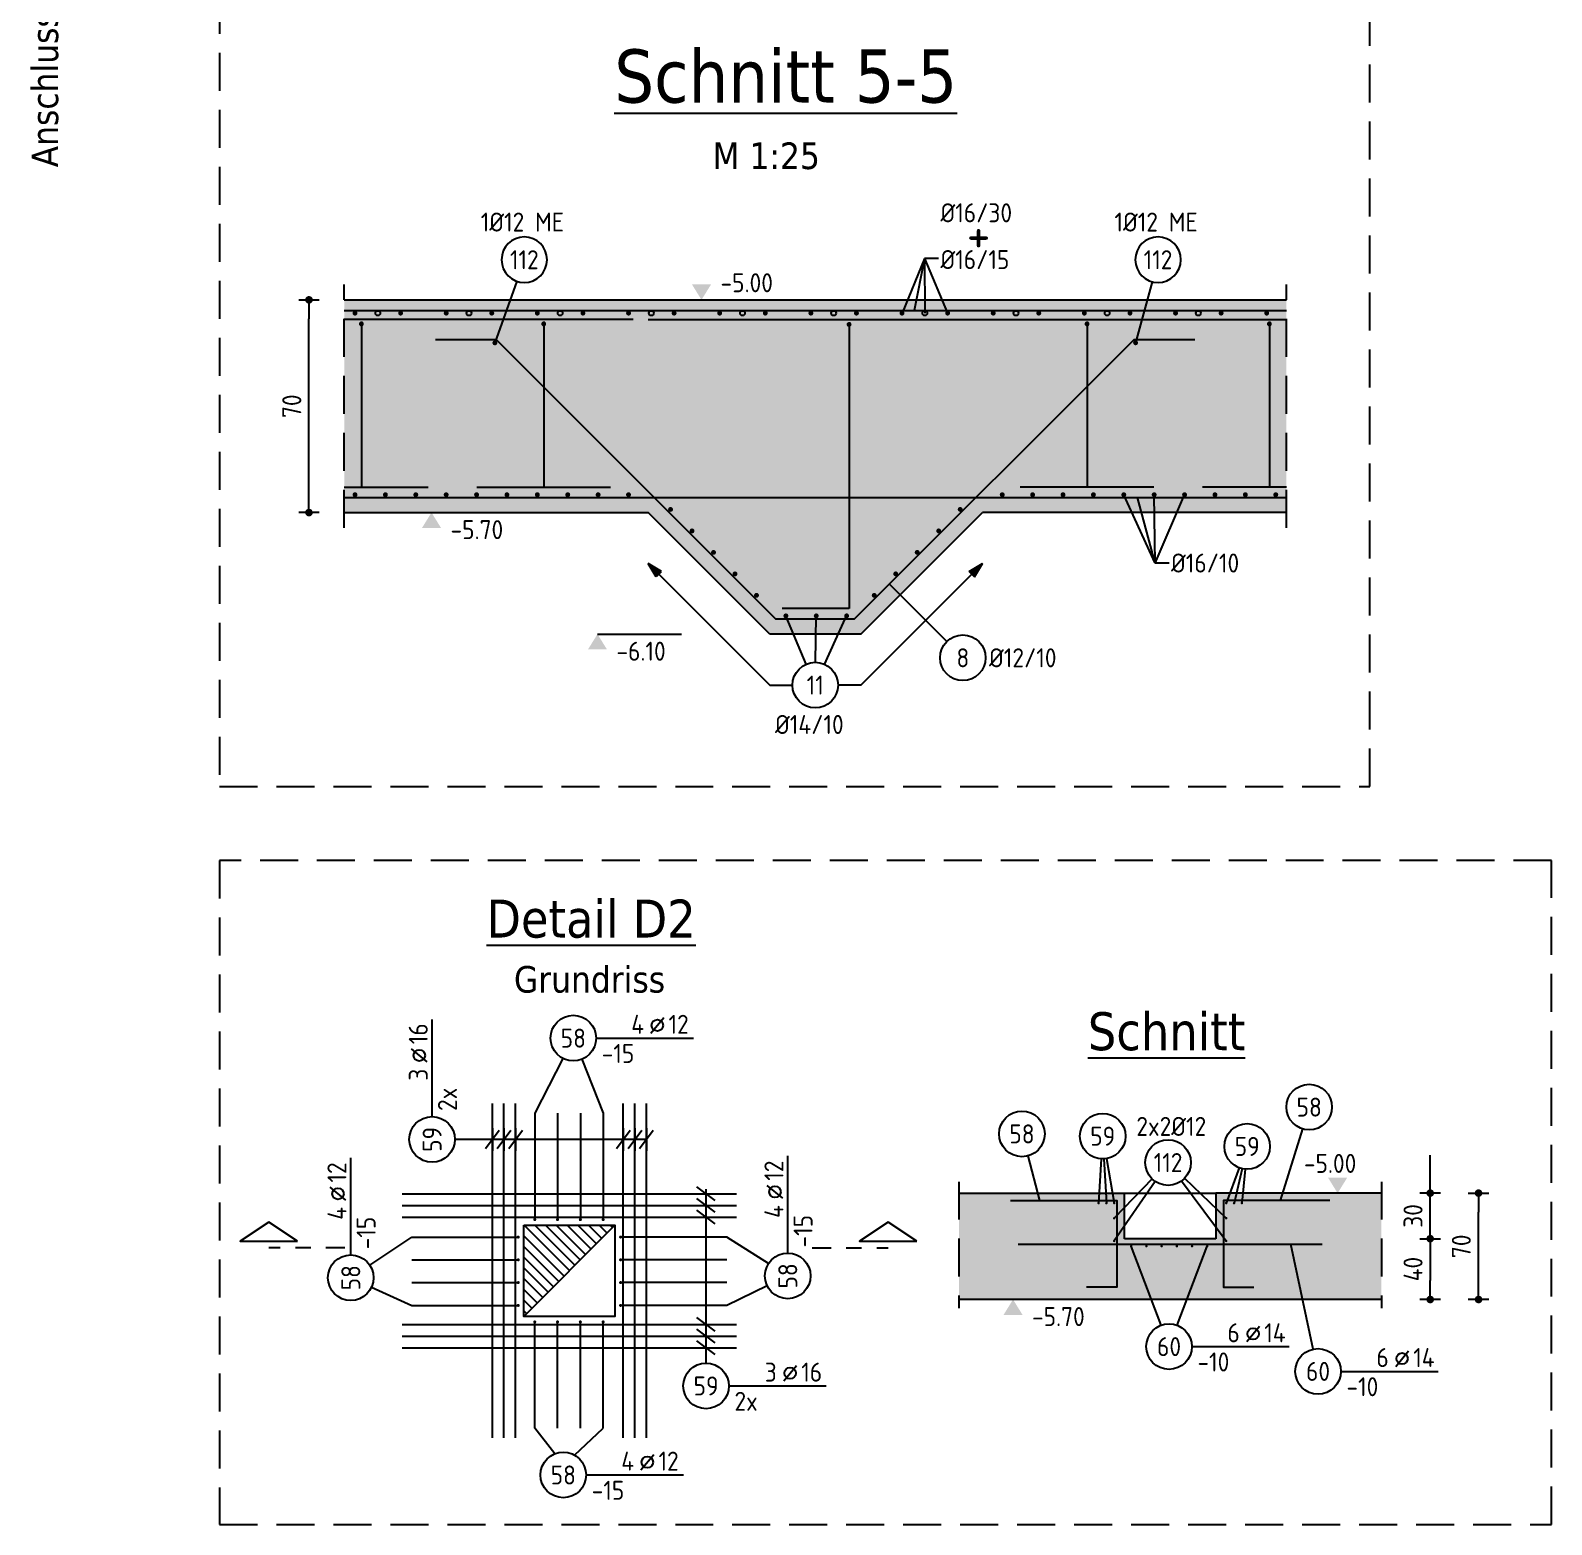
# Model space of a CAD drawing. Extents: x -101 to 101, y -52 to 90.
# Drawn here: x 40.96 to 50.97, y 8.65 to 18.48 of the extents above; entities that cross this region are included whole.
import ezdxf
from ezdxf.enums import TextEntityAlignment as Align

# ---------------------------------------------------------------- set-up
doc = ezdxf.new("R2010")
doc.units = 0
doc.header["$LTSCALE"] = 0.5
for name, pattern in [('AUSGEZOGEN', [1000.01, 1000, 0.01]), ('DASHDOTSMALL', [1.05, 0.5, -0.25, 0.05, -0.25]), ('DASHED', [0.75, 0.5, -0.25]), ('STRICHLINIE', [0.75, 0.5, -0.25]), ('STRICHPUNKT2', [0.55, 0.25, -0.125, 0.05, -0.125])]:
    doc.linetypes.add(name, pattern=pattern)
for name, color, linetype in [('BETON', 7, 'Continuous'), ('DETAIL', 7, 'Continuous'), ('grau_dunkel', 7, 'Continuous'), ('grau_mittel', 7, 'Continuous'), ('HILFE', 7, 'Continuous'), ('koten', 7, 'Continuous'), ('MASSE', 7, 'Continuous'), ('OBJEKT', 7, 'Continuous'), ('RND', 7, 'Continuous'), ('RND-1', 7, 'Continuous'), ('SCHNITTE', 7, 'Continuous'), ('SFP_Hilfe', 7, 'Continuous'), ('TEXT', 7, 'Continuous')]:
    doc.layers.add(name, color=color, linetype=linetype)
doc.layers.add('NOPLOT', color=7, linetype='Continuous', plot=False)
doc.styles.add('helv', font='tahoma.ttf')
doc.styles.add('txt', font='isocp.shx')
doc.dimstyles.new('DOT_I', dxfattribs={"dimscale": 0.5, "dimtxt": 0.25, "dimasz": 0.25, "dimexe": 0.1, "dimexo": 0.3, "dimgap": 0.1, "dimtad": 1, "dimdec": 3, "dimzin": 3, "dimtxsty": 'txt', "dimblk": 'DOT', "dimblk1": 'DOT', "dimblk2": 'DOT', "dimsah": 1, "dimcen": 0.1, "dimse1": 1, "dimse2": 1, "dimazin": 0, "dimtfac": 1, "dimtdec": 4, "dimtix": 1, "dimtmove": 2, "dimatfit": 3, "dimfxl": 0, "dimtvp": 1, "dimtolj": 1, "dimtzin": 0, "dimarcsym": 0})

# ---------------------------------------------------------------- blocks, each defined once
blk = doc.blocks.new('okrd_o')
at = {"layer": 'koten', "color": 7, "linetype": 'Continuous'}
blk.add_solid([(-0.125, 0.202), (0.125, 0.202), (0, 0)], dxfattribs=at)
at = {"layer": 'koten', "style": 'txt'}
blk.add_attdef('OKRD', (0.25, 0.1), '', height=0.25, dxfattribs=at)
blk = doc.blocks.new('okrd_u')
at = {"layer": 'koten', "color": 7, "linetype": 'Continuous'}
blk.add_solid([(-0.125, -0.202), (0.125, -0.202), (0, 0)], dxfattribs=at)
at = {"layer": 'koten', "style": 'txt'}
blk.add_attdef('OKRD', (0.25, -0.35), '', height=0.25, dxfattribs=at)
blk = doc.blocks.new('RND_LEI')
at = {"layer": 'RND', "color": 7, "linetype": 'Continuous'}
blk.add_line((1.022, 0.066), (1.19, 0.27), dxfattribs=at)
for centre, radius in [((0, 0), 0.3), ((1.106, 0.168), 0.075)]:
    blk.add_circle(centre, radius, dxfattribs=at)
at = {"layer": 'RND', "color": 7, "linetype": 'Continuous', "style": 'txt'}
blk.add_attdef('ANZ', text='', height=0.25, dxfattribs=at).set_placement((0.931, 0.057), align=Align.RIGHT)
for tag, p in [('DUM', (1.253, 0.057)), ('ABSTD', (1.674, 0.057)), ('POSTXT', (0.374, -0.327))]:
    blk.add_attdef(tag, p, '', height=0.25, dxfattribs=at)
blk.add_attdef('POSL', text='', height=0.25, dxfattribs=at).set_placement((0, 0), align=Align.MIDDLE)
blk = doc.blocks.new('lei_gre')
at = {"layer": 'RND', "color": 7, "linetype": 'Continuous'}
for p, q in [((-0.09, -0.12), (0.09, 0.12)), ((0, 0.15), (0, -0.15))]:
    blk.add_line(p, q, dxfattribs=at)
blk = doc.blocks.new('RND_HIN')
at = {"layer": 'RND', "color": 7, "linetype": 'Continuous'}
blk.add_circle((0, 0), 0.3, dxfattribs=at)
at = {"layer": 'RND', "color": 7, "linetype": 'Continuous', "style": 'txt'}
blk.add_attdef('POSI', text='', height=0.25, dxfattribs=at).set_placement((0, 0), align=Align.MIDDLE)
blk = doc.blocks.new('DOT')
at = {"layer": 'MASSE', "color": 7, "linetype": 'Continuous'}
for p, q in [((0, 0), (-1, 0)), ((0, 0.54), (0, -0.54))]:
    blk.add_line(p, q, dxfattribs=at)
at = {"layer": 'MASSE', "color": 7, "linetype": 'Continuous', "const_width": 0.2}
blk.add_lwpolyline([(-0.1, 0, 1), (0.1, 0, 1)], format="xyb", close=True, dxfattribs=at)
blk = doc.blocks.new('*D103')
at = {"layer": 'Defpoints', "color": 0, "linetype": 'AUSGEZOGEN', "transparency": 16777216}
for p in [(50.172, 10.831), (50.172, 10.831), (50.172, 10.531)]:
    blk.add_point(p, dxfattribs=at)
at = {"layer": 'MASSE', "color": 0, "linetype": 'AUSGEZOGEN', "lineweight": -2, "transparency": 16777216}
for p, q in [((50.172, 10.956), (50.172, 11.081)), ((50.172, 10.531), (50.172, 10.831)), ((50.172, 10.406), (50.172, 10.281))]:
    blk.add_line(p, q, dxfattribs=at)
at = {"layer": 'MASSE', "color": 0, "linetype": 'AUSGEZOGEN', "lineweight": -2, "transparency": 16777216, "xscale": 0.125, "yscale": 0.125, "zscale": 0.125}
for p, rotation in [((50.172, 10.831), 270), ((50.172, 10.531), 90)]:
    blk.add_blockref('DOT', p, dxfattribs=dict(at, rotation=rotation))
at = {"layer": 'MASSE', "color": 0, "linetype": 'AUSGEZOGEN', "transparency": 16777216, "insert": (50.059, 10.681), "char_height": 0.125, "attachment_point": 5, "rotation": 90, "style": 'txt'}
blk.add_mtext('\\A1;30', dxfattribs=at)
blk = doc.blocks.new('*D104')
at = {"layer": 'Defpoints', "color": 0, "linetype": 'AUSGEZOGEN', "transparency": 16777216}
for p in [(50.172, 10.531), (50.172, 10.131), (50.172, 10.131)]:
    blk.add_point(p, dxfattribs=at)
at = {"layer": 'MASSE', "color": 0, "linetype": 'AUSGEZOGEN', "lineweight": -2, "transparency": 16777216}
blk.add_line((50.172, 10.406), (50.172, 10.256), dxfattribs=at)
at = {"layer": 'MASSE', "color": 0, "linetype": 'AUSGEZOGEN', "lineweight": -2, "transparency": 16777216, "xscale": 0.125, "yscale": 0.125, "zscale": 0.125}
for p, rotation in [((50.172, 10.531), 90), ((50.172, 10.131), 270)]:
    blk.add_blockref('DOT', p, dxfattribs=dict(at, rotation=rotation))
at = {"layer": 'MASSE', "color": 0, "linetype": 'AUSGEZOGEN', "transparency": 16777216, "insert": (50.059, 10.331), "char_height": 0.125, "attachment_point": 5, "rotation": 90, "style": 'txt'}
blk.add_mtext('\\A1;40', dxfattribs=at)
blk = doc.blocks.new('*D105')
at = {"layer": 'Defpoints', "color": 0, "linetype": 'AUSGEZOGEN', "transparency": 16777216}
for p in [(50.49, 10.831), (50.49, 10.831), (50.49, 10.131)]:
    blk.add_point(p, dxfattribs=at)
at = {"layer": 'MASSE', "color": 0, "linetype": 'AUSGEZOGEN', "lineweight": -2, "transparency": 16777216}
blk.add_line((50.49, 10.256), (50.49, 10.706), dxfattribs=at)
at = {"layer": 'MASSE', "color": 0, "linetype": 'AUSGEZOGEN', "lineweight": -2, "transparency": 16777216, "xscale": 0.125, "yscale": 0.125, "zscale": 0.125}
for p, rotation in [((50.49, 10.831), 90), ((50.49, 10.131), 270)]:
    blk.add_blockref('DOT', p, dxfattribs=dict(at, rotation=rotation))
at = {"layer": 'MASSE', "color": 0, "linetype": 'AUSGEZOGEN', "transparency": 16777216, "insert": (50.377, 10.481), "char_height": 0.125, "attachment_point": 5, "rotation": 90, "style": 'txt'}
blk.add_mtext('\\A1;70', dxfattribs=at)
blk = doc.blocks.new('SCHN-2')
at = {"layer": 'SCHNITTE', "color": 6, "linetype": 'Continuous'}
blk.add_lwpolyline([(0.378, 0.088), (0, 0.34), (-0.378, 0.088)], close=True, dxfattribs=at)
at = {"layer": 'SCHNITTE', "color": 1, "linetype": 'DASHDOTSMALL', "style": 'helv'}
blk.add_attdef('SCHN-2', text='', height=0.35, dxfattribs=at).set_placement((0, 0.45), align=Align.CENTER)
blk = doc.blocks.new('*D153')
at = {"layer": 'Defpoints', "color": 0, "linetype": 'AUSGEZOGEN', "transparency": 16777216}
for p in [(42.793, 16.71), (42.793, 16.71), (42.793, 15.31)]:
    blk.add_point(p, dxfattribs=at)
at = {"layer": 'MASSE', "color": 0, "linetype": 'AUSGEZOGEN', "lineweight": -2, "transparency": 16777216}
blk.add_line((42.793, 15.435), (42.793, 16.585), dxfattribs=at)
at = {"layer": 'MASSE', "color": 0, "linetype": 'AUSGEZOGEN', "lineweight": -2, "transparency": 16777216, "xscale": 0.125, "yscale": 0.125, "zscale": 0.125}
for p, rotation in [((42.793, 16.71), 90), ((42.793, 15.31), 270)]:
    blk.add_blockref('DOT', p, dxfattribs=dict(at, rotation=rotation))
at = {"layer": 'MASSE', "color": 0, "linetype": 'AUSGEZOGEN', "transparency": 16777216, "insert": (42.68, 16.01), "char_height": 0.125, "attachment_point": 5, "rotation": 90, "style": 'txt'}
blk.add_mtext('\\A1;70', dxfattribs=at)
blk = doc.blocks.new('Pfeillinie')
at = {"layer": 'TEXT', "linetype": 'Continuous'}
blk.add_hatch(color=7, dxfattribs=at).paths.add_polyline_path([(0, 0), (-0.8, 0.2), (-0.8, 0), (-0.8, -0.2)])
at = {"layer": 'TEXT', "color": 7, "linetype": 'Continuous'}
for p, q in [((-0.8, 0), (-0.8, 0.2)), ((-0.8, 0.2), (0, 0)), ((-0.8, 0), (-0.8, -0.2)), ((-0.8, -0.2), (0, 0))]:
    blk.add_line(p, q, dxfattribs=at)

msp = doc.modelspace()

# ---------------------------------------------------------------- hatches: boundary and pattern name
at = {"layer": 'grau_dunkel', "linetype": 'AUSGEZOGEN'}
h = msp.add_hatch(dxfattribs=at)
h.set_pattern_fill('ANSI31', color=171, scale=0.4, angle=90, style=0, double=1)
h.set_pattern_definition([(135, (-38.65293, 552.67678), (-0.035355339, -0.035355339), [])])
h.paths.add_polyline_path([(44.807, 10.6202), (44.207, 10.6202), (44.207, 10.0202)])
at = {"layer": 'grau_mittel'}
for points in [[(47.2257, 15.3102), (49.2257, 15.3102), (49.2257, 16.7102), (43.0257, 16.7102), (43.0257, 15.3102), (45.0257, 15.3102), (45.8257, 14.5102), (46.4257, 14.5102)], [(48.1608, 10.5309), (48.1608, 10.8309), (47.0706, 10.8309), (47.0706, 10.1309), (49.851, 10.1309), (49.851, 10.8309), (48.7608, 10.8309), (48.7608, 10.5309)]]:
    msp.add_hatch(color=61, dxfattribs=at).paths.add_polyline_path(points)

# ---------------------------------------------------------------- linework, layer by layer
at = {"layer": 'BETON', "color": 6, "linetype": 'AUSGEZOGEN'}
for p, q in [((43.0257, 16.7102), (49.2257, 16.7102)), ((43.0257, 15.3102), (45.0257, 15.3102)), ((45.8257, 14.5102), (45.0257, 15.3102)), ((46.4257, 14.5102), (47.2257, 15.3102)), ((49.2257, 15.3102), (47.2257, 15.3102)), ((46.4257, 14.5102), (45.8257, 14.5102)), ((47.0706, 10.8309), (48.1608, 10.8309)), ((48.1608, 10.5309), (48.1608, 10.8309)), ((49.851, 10.8309), (48.7608, 10.8309)), ((48.7608, 10.8309), (48.7608, 10.5309)), ((48.7608, 10.5309), (48.1608, 10.5309)), ((49.851, 10.1309), (47.0706, 10.1309))]:
    msp.add_line(p, q, dxfattribs=at)
msp.add_lwpolyline([(44.207, 10.6202), (44.807, 10.6202), (44.807, 10.0202), (44.207, 10.0202)], close=True, dxfattribs=at)
at = {"layer": 'DETAIL', "color": 102, "linetype": 'STRICHLINIE'}
for points in [[(42.2041, 18.7099), (42.2041, 13.508), (49.7756, 13.508), (49.7756, 18.7099)], [(42.2041, 8.6497), (50.9708, 8.6497), (50.9708, 13.0193), (42.2041, 13.0193)]]:
    msp.add_lwpolyline(points, close=True, dxfattribs=at)
at = {"layer": 'grau_dunkel', "color": 171, "linetype": 'AUSGEZOGEN'}
msp.add_line((44.807, 10.6202), (44.207, 10.0202), dxfattribs=at)
at = {"layer": 'HILFE', "color": 102, "linetype": 'AUSGEZOGEN'}
for p, q in [((46.8443, 16.9815), (46.696, 16.6227)), ((46.8443, 16.9815), (46.7755, 16.6402)), ((46.936, 16.9815), (46.8443, 16.9815)), ((46.8443, 16.9815), (46.996, 16.6227)), ((46.8443, 16.9815), (46.846, 16.6227)), ((48.3617, 14.978), (48.1555, 15.4276)), ((48.3617, 14.978), (48.3555, 15.4276)), ((48.3617, 14.978), (48.5555, 15.4276)), ((48.3617, 14.978), (48.2451, 15.4102)), ((48.4534, 14.978), (48.3617, 14.978)), ((44.6917, 14.5102), (45.2439, 14.5102))]:
    msp.add_line(p, q, dxfattribs=at)
at = {"layer": 'NOPLOT', "color": 191, "linetype": 'Continuous'}
msp.add_line((44.807, 10.6202), (44.207, 10.0202), dxfattribs=at)
msp.add_lwpolyline([(44.207, 10.6202), (44.807, 10.6202), (44.807, 10.0202), (44.207, 10.0202)], close=True, dxfattribs=at)
at = {"layer": 'OBJEKT', "color": 7, "linetype": 'AUSGEZOGEN'}
msp.add_line((48.1608, 10.8309), (48.7608, 10.8309), dxfattribs=at)
at = {"layer": 'RND', "color": 102, "linetype": 'AUSGEZOGEN'}
for p, q in [((44.1602, 16.8327), (44.0165, 16.4272)), ((48.3416, 16.8293), (48.233, 16.4276)), ((46.9903, 14.4606), (46.6125, 14.8384)), ((46.0662, 14.3126), (45.9314, 14.6303)), ((46.127, 14.3245), (46.1314, 14.6303)), ((46.1867, 14.3111), (46.3314, 14.6303)), ((44.4643, 11.7179), (44.2789, 11.357)), ((44.5881, 11.7119), (44.7289, 11.357)), ((49.3313, 11.2542), (49.1853, 10.7825)), ((45.0142, 11.1847), (43.7533, 11.1847)), ((47.5234, 11.076), (47.6004, 10.7825)), ((48.0074, 11.0563), (47.9892, 10.7652)), ((48.0249, 11.0562), (48.0407, 10.7652)), ((48.0421, 11.0581), (48.0922, 10.7652)), ((48.3425, 10.9246), (48.0922, 10.6662)), ((48.5553, 10.9286), (48.8294, 10.6662)), ((48.9155, 10.9978), (48.8294, 10.7656)), ((48.9336, 10.9924), (48.8809, 10.7656)), ((48.9535, 10.9891), (48.9324, 10.7656)), ((45.4063, 9.7119), (45.4063, 10.8579)), ((48.3619, 10.9087), (48.0922, 10.5162)), ((48.5362, 10.9118), (48.8294, 10.5162)), ((43.1928, 10.3575), (43.4702, 10.5421)), ((45.8175, 10.3672), (45.5438, 10.5421)), ((48.4006, 9.9613), (48.2045, 10.4821)), ((48.5067, 9.9612), (48.7045, 10.4821)), ((49.4024, 9.8046), (49.2541, 10.4959)), ((43.2046, 10.2124), (43.4702, 10.0921)), ((45.809, 10.2209), (45.5438, 10.0921)), ((44.4111, 9.1154), (44.2789, 9.2834)), ((44.5401, 9.1071), (44.7289, 9.2834))]:
    msp.add_line(p, q, dxfattribs=at)
at = {"layer": 'RND', "color": 7, "linetype": 'AUSGEZOGEN'}
for p, q in [((43.6033, 11.3347), (43.6033, 11.9747)), ((44.6828, 11.8513), (45.3228, 11.8513)), ((43.068, 10.4243), (43.068, 11.0643)), ((45.9439, 10.4364), (45.9439, 11.0764)), ((48.6034, 9.8209), (49.2434, 9.8209)), ((49.5839, 9.6579), (50.2239, 9.6579)), ((45.5563, 9.5619), (46.1963, 9.5619)), ((44.6169, 8.9762), (45.2569, 8.9762))]:
    msp.add_line(p, q, dxfattribs=at)
at = {"layer": 'RND', "color": 1, "linetype": 'AUSGEZOGEN'}
for points in [[(43.0257, 16.6402), (49.2257, 16.6402)], [(44.9257, 16.5818), (43.0257, 16.5818)], [(43.1377, 16.5677), (43.1377, 15.4777)], [(44.3377, 16.5677), (44.3377, 15.4777)], [(45.0257, 16.5818), (49.2257, 16.5818)], [(46.3475, 16.5643), (46.3475, 14.6777)], [(47.9137, 16.5677), (47.9137, 15.4777)], [(49.1137, 16.5677), (49.1137, 15.4777)], [(43.6258, 16.4487), (44.0258, 16.4487), (45.8643, 14.6102), (46.3843, 14.6102), (48.2228, 16.4487), (48.6228, 16.4487)], [(43.0257, 15.4777), (43.5777, 15.4777)], [(43.8977, 15.4777), (44.7777, 15.4777)], [(48.3537, 15.4777), (47.4737, 15.4777)], [(49.2257, 15.4777), (48.6737, 15.4777)], [(43.0257, 15.4102), (49.2257, 15.4102)], [(46.3475, 14.6777), (45.9075, 14.6777)], [(43.9998, 9.2202), (43.9998, 11.4202)], [(44.0764, 9.2202), (44.0764, 11.4202)], [(44.1529, 9.2202), (44.1529, 11.4202)], [(44.8611, 9.2202), (44.8611, 11.4202)], [(44.9376, 9.2202), (44.9376, 11.4202)], [(45.0142, 9.2202), (45.0142, 11.4202)], [(44.2789, 11.357), (44.2789, 10.657)], [(44.4289, 11.357), (44.4289, 10.657)], [(44.5789, 11.357), (44.5789, 10.657)], [(44.7289, 11.357), (44.7289, 10.657)], [(43.407, 10.8267), (45.607, 10.8267)], [(43.407, 10.7502), (45.607, 10.7502)], [(43.407, 10.6737), (45.607, 10.6737)], [(43.4702, 10.5421), (44.1702, 10.5421)], [(45.5438, 10.5421), (44.8438, 10.5421)], [(47.4608, 10.4959), (49.4608, 10.4959)], [(43.4702, 10.3921), (44.1702, 10.3921)], [(45.5438, 10.3921), (44.8438, 10.3921)], [(43.4702, 10.2421), (44.1702, 10.2421)], [(45.5438, 10.2421), (44.8438, 10.2421)], [(43.4702, 10.0921), (44.1702, 10.0921)], [(45.5438, 10.0921), (44.8438, 10.0921)], [(43.407, 9.9668), (45.607, 9.9668)], [(44.2789, 9.2834), (44.2789, 9.9834)], [(44.4289, 9.2834), (44.4289, 9.9834)], [(44.5789, 9.2834), (44.5789, 9.9834)], [(44.7289, 9.2834), (44.7289, 9.9834)], [(43.407, 9.8903), (45.607, 9.8903)], [(43.407, 9.8137), (45.607, 9.8137)]]:
    msp.add_lwpolyline(points, dxfattribs=at)
at = {"layer": 'RND', "color": 7, "linetype": 'AUSGEZOGEN'}
for points, const_width in [([(43.088, 16.6227, 1), (43.104, 16.6227, 1)], 0.016), ([(43.388, 16.6227, 1), (43.404, 16.6227, 1)], 0.016), ([(43.688, 16.6227, 1), (43.704, 16.6227, 1)], 0.016), ([(43.988, 16.6227, 1), (44.004, 16.6227, 1)], 0.016), ([(44.288, 16.6227, 1), (44.304, 16.6227, 1)], 0.016), ([(44.588, 16.6227, 1), (44.604, 16.6227, 1)], 0.016), ([(44.888, 16.6227, 1), (44.904, 16.6227, 1)], 0.016), ([(45.188, 16.6227, 1), (45.204, 16.6227, 1)], 0.016), ([(45.488, 16.6227, 1), (45.504, 16.6227, 1)], 0.016), ([(45.788, 16.6227, 1), (45.804, 16.6227, 1)], 0.016), ([(46.088, 16.6227, 1), (46.104, 16.6227, 1)], 0.016), ([(46.388, 16.6227, 1), (46.404, 16.6227, 1)], 0.016), ([(46.688, 16.6227, 1), (46.704, 16.6227, 1)], 0.016), ([(46.988, 16.6227, 1), (47.004, 16.6227, 1)], 0.016), ([(47.288, 16.6227, 1), (47.304, 16.6227, 1)], 0.016), ([(47.588, 16.6227, 1), (47.604, 16.6227, 1)], 0.016), ([(47.888, 16.6227, 1), (47.904, 16.6227, 1)], 0.016), ([(48.188, 16.6227, 1), (48.204, 16.6227, 1)], 0.016), ([(48.488, 16.6227, 1), (48.504, 16.6227, 1)], 0.016), ([(48.788, 16.6227, 1), (48.804, 16.6227, 1)], 0.016), ([(49.088, 16.6227, 1), (49.104, 16.6227, 1)], 0.016), ([(43.1457, 16.5517, -1), (43.1297, 16.5517, -1)], 0.016), ([(44.3457, 16.5517, -1), (44.3297, 16.5517, -1)], 0.016), ([(46.3395, 16.5483, 1), (46.3555, 16.5483, 1)], 0.016), ([(47.9057, 16.5517, 1), (47.9217, 16.5517, 1)], 0.016), ([(49.1057, 16.5517, 1), (49.1217, 16.5517, 1)], 0.016), ([(44.0085, 16.4272, 1), (44.0245, 16.4272, 1)], 0.016), ([(48.225, 16.4276, 1), (48.241, 16.4276, 1)], 0.016), ([(43.088, 15.4276, -1), (43.104, 15.4276, -1)], 0.016), ([(43.288, 15.4276, -1), (43.304, 15.4276, -1)], 0.016), ([(43.488, 15.4276, -1), (43.504, 15.4276, -1)], 0.016), ([(43.688, 15.4276, -1), (43.704, 15.4276, -1)], 0.016), ([(43.888, 15.4276, -1), (43.904, 15.4276, -1)], 0.016), ([(44.088, 15.4276, -1), (44.104, 15.4276, -1)], 0.016), ([(44.288, 15.4276, -1), (44.304, 15.4276, -1)], 0.016), ([(44.488, 15.4276, -1), (44.504, 15.4276, -1)], 0.016), ([(44.688, 15.4276, -1), (44.704, 15.4276, -1)], 0.016), ([(44.888, 15.4276, -1), (44.904, 15.4276, -1)], 0.016), ([(47.3635, 15.4276, 1), (47.3475, 15.4276, 1)], 0.016), ([(47.5635, 15.4276, 1), (47.5475, 15.4276, 1)], 0.016), ([(47.7635, 15.4276, 1), (47.7475, 15.4276, 1)], 0.016), ([(47.9635, 15.4276, 1), (47.9475, 15.4276, 1)], 0.016), ([(48.1635, 15.4276, 1), (48.1475, 15.4276, 1)], 0.016), ([(48.3635, 15.4276, 1), (48.3475, 15.4276, 1)], 0.016), ([(48.5635, 15.4276, 1), (48.5475, 15.4276, 1)], 0.016), ([(48.7635, 15.4276, 1), (48.7475, 15.4276, 1)], 0.016), ([(48.9635, 15.4276, 1), (48.9475, 15.4276, 1)], 0.016), ([(49.1635, 15.4276, 1), (49.1475, 15.4276, 1)], 0.016), ([(45.1647, 15.3309, 1), (45.1807, 15.3309, 1)], 0.016), ([(47.0868, 15.3309, -1), (47.0708, 15.3309, -1)], 0.016), ([(45.3061, 15.1894, 1), (45.3221, 15.1894, 1)], 0.016), ([(46.9454, 15.1894, -1), (46.9294, 15.1894, -1)], 0.016), ([(45.4475, 15.048, 1), (45.4635, 15.048, 1)], 0.016), ([(46.8039, 15.048, -1), (46.7879, 15.048, -1)], 0.016), ([(45.5889, 14.9066, 1), (45.6049, 14.9066, 1)], 0.016), ([(46.6625, 14.9066, -1), (46.6465, 14.9066, -1)], 0.016), ([(45.7304, 14.7652, 1), (45.7464, 14.7652, 1)], 0.016), ([(46.5211, 14.7652, -1), (46.5051, 14.7652, -1)], 0.016), ([(45.9234, 14.6303, 1), (45.9394, 14.6303, 1)], 0.016), ([(46.1234, 14.6303, 1), (46.1394, 14.6303, 1)], 0.016), ([(46.3234, 14.6303, 1), (46.3394, 14.6303, 1)], 0.016), ([(47.9932, 10.7652, -1), (47.9852, 10.7652, -1)], 0.008), ([(48.0447, 10.7652, -1), (48.0367, 10.7652, -1)], 0.008), ([(48.0962, 10.7652, -1), (48.0882, 10.7652, -1)], 0.008), ([(48.8254, 10.7652, 1), (48.8334, 10.7652, 1)], 0.008), ([(48.8769, 10.7652, 1), (48.8849, 10.7652, 1)], 0.008), ([(48.9284, 10.7652, 1), (48.9364, 10.7652, 1)], 0.008), ([(44.2789, 10.652, -1), (44.2789, 10.662, -1)], 0.01), ([(44.4289, 10.652, -1), (44.4289, 10.662, -1)], 0.01), ([(44.5789, 10.652, -1), (44.5789, 10.662, -1)], 0.01), ([(44.7289, 10.652, -1), (44.7289, 10.662, -1)], 0.01), ([(48.0962, 10.6662, -1), (48.0882, 10.6662, -1)], 0.008), ([(48.8254, 10.6662, 1), (48.8334, 10.6662, 1)], 0.008), ([(44.1752, 10.5421, -1), (44.1652, 10.5421, -1)], 0.01), ([(44.8388, 10.5421, 1), (44.8488, 10.5421, 1)], 0.01), ([(48.0962, 10.5162, -1), (48.0882, 10.5162, -1)], 0.008), ([(48.8254, 10.5162, 1), (48.8334, 10.5162, 1)], 0.008), ([(48.2005, 10.4821, 1), (48.2085, 10.4821, 1)], 0.008), ([(48.3005, 10.4821, 1), (48.3085, 10.4821, 1)], 0.008), ([(48.4005, 10.4821, 1), (48.4085, 10.4821, 1)], 0.008), ([(48.5005, 10.4821, 1), (48.5085, 10.4821, 1)], 0.008), ([(48.6005, 10.4821, 1), (48.6085, 10.4821, 1)], 0.008), ([(48.7005, 10.4821, 1), (48.7085, 10.4821, 1)], 0.008), ([(44.1752, 10.3921, -1), (44.1652, 10.3921, -1)], 0.01), ([(44.8388, 10.3921, 1), (44.8488, 10.3921, 1)], 0.01), ([(44.1752, 10.2421, -1), (44.1652, 10.2421, -1)], 0.01), ([(44.8388, 10.2421, 1), (44.8488, 10.2421, 1)], 0.01), ([(44.1752, 10.0921, -1), (44.1652, 10.0921, -1)], 0.01), ([(44.8388, 10.0921, 1), (44.8488, 10.0921, 1)], 0.01), ([(44.2789, 9.9884, 1), (44.2789, 9.9784, 1)], 0.01), ([(44.4289, 9.9884, 1), (44.4289, 9.9784, 1)], 0.01), ([(44.5789, 9.9884, 1), (44.5789, 9.9784, 1)], 0.01), ([(44.7289, 9.9884, 1), (44.7289, 9.9784, 1)], 0.01)]:
    msp.add_lwpolyline(points, format="xyb", close=True, dxfattribs=dict(at, const_width=const_width))
at = {"layer": 'RND', "color": 102, "linetype": 'AUSGEZOGEN'}
for points in [[(45.0257, 14.9745), (45.8257, 14.1745), (45.9748, 14.1745)], [(47.2257, 14.9745), (46.4257, 14.1745), (46.2748, 14.1745)]]:
    msp.add_lwpolyline(points, dxfattribs=at)
at = {"layer": 'RND', "color": 7, "linetype": 'AUSGEZOGEN'}
for centre in [(43.246, 16.6227), (43.846, 16.6227), (44.446, 16.6227), (45.046, 16.6227), (45.646, 16.6227), (46.246, 16.6227), (46.846, 16.6227), (47.446, 16.6227), (48.046, 16.6227), (48.646, 16.6227)]:
    msp.add_circle(centre, 0.016, dxfattribs=at)
at = {"layer": 'RND-1', "color": 1, "linetype": 'AUSGEZOGEN'}
for points in [[(47.41, 10.7825), (48.11, 10.7825), (48.11, 10.2125), (47.91, 10.2125)], [(49.5116, 10.7825), (48.8116, 10.7825), (48.8116, 10.2125), (49.0116, 10.2125)]]:
    msp.add_lwpolyline(points, dxfattribs=at)
at = {"layer": 'SCHNITTE', "color": 6, "linetype": 'STRICHPUNKT2'}
for p, q in [((43.0292, 10.4705), (42.5292, 10.4705)), ((46.1043, 10.4705), (46.6043, 10.4705))]:
    msp.add_line(p, q, dxfattribs=at)
at = {"layer": 'SFP_Hilfe', "color": 102, "linetype": 'DASHED'}
for p, q in [((43.0257, 15.2102), (43.0257, 16.8102)), ((49.2257, 15.2102), (49.2257, 16.8102)), ((47.0706, 10.9065), (47.0706, 10.0741)), ((49.851, 10.9065), (49.851, 10.0741))]:
    msp.add_line(p, q, dxfattribs=at)

# ---------------------------------------------------------------- block references
at = {"layer": 'koten', "color": 7, "linetype": 'DASHED', "xscale": 0.5, "yscale": 0.5, "zscale": 0.5}
msp.add_blockref('okrd_o', (45.3763, 16.7102), dxfattribs=at).add_auto_attribs({'OKRD': '-5.00'})
at = {"layer": 'koten', "color": 7, "linetype": 'AUSGEZOGEN', "xscale": 0.5, "yscale": 0.5, "zscale": 0.5}
for p, values in [((43.5995, 15.3102), {'OKRD': '-5.70'}), ((44.6917, 14.5102), {'OKRD': '-6.10'})]:
    msp.add_blockref('okrd_u', p, dxfattribs=at).add_auto_attribs(values)
at = {"layer": 'koten', "color": 191, "linetype": 'Continuous'}
ref = msp.add_blockref('okrd_o', (49.5627, 10.8309), dxfattribs=dict(at, xscale=0.5, yscale=0.5, zscale=0.5))
ref.add_attrib('OKRD', '-5.00', (49.3407, 10.9642), dxfattribs={"height": 0.125, "style": 'txt'})
at = {"layer": 'koten', "color": 191, "linetype": 'Continuous', "xscale": 0.5, "yscale": 0.5, "zscale": 0.5}
msp.add_blockref('okrd_u', (47.4266, 10.1309), dxfattribs=at).add_auto_attribs({'OKRD': '-5.70'})
at = {"layer": 'RND', "color": 7, "linetype": 'AUSGEZOGEN'}
ref = msp.add_blockref('RND_HIN', (44.2103, 16.9741), dxfattribs=dict(at, xscale=-0.5, yscale=0.5, zscale=0.5))
ref.add_attrib('POSI', '112', dxfattribs={"color": 7, "linetype": 'Continuous', "height": 0.125, "style": 'txt'}).set_placement((44.2103, 16.9741), align=Align.MIDDLE)
ref = msp.add_blockref('RND_HIN', (48.3808, 16.9741), dxfattribs=dict(at, xscale=-0.5, yscale=0.5, zscale=0.5))
ref.add_attrib('POSI', '112', dxfattribs={"color": 7, "linetype": 'Continuous', "height": 0.125, "style": 'txt'}).set_placement((48.3808, 16.9741), align=Align.MIDDLE)
at = {"layer": 'RND', "color": 102, "linetype": 'AUSGEZOGEN'}
for name, p, xscale, yscale, zscale, rotation in [('Pfeillinie', (45.0257, 14.9745), 0.125, 0.125, 0.125, 135.0000000000122), ('Pfeillinie', (47.2257, 14.9745), 0.125, 0.125, 0.125, 44.9999999999857), ('lei_gre', (45.4063, 10.8267), 0.5, 0.5, 0.5, 90), ('lei_gre', (45.4063, 10.7502), 0.5, 0.5, 0.5, 90), ('lei_gre', (45.4063, 10.6737), 0.5, 0.5, 0.5, 90), ('lei_gre', (45.4063, 9.9668), 0.5, 0.5, 0.5, 90), ('lei_gre', (45.4063, 9.8903), 0.5, 0.5, 0.5, 90), ('lei_gre', (45.4063, 9.8137), 0.5, 0.5, 0.5, 90)]:
    msp.add_blockref(name, p, dxfattribs=dict(at, xscale=xscale, yscale=yscale, zscale=zscale, rotation=rotation))
at = {"layer": 'RND', "color": 7, "linetype": 'AUSGEZOGEN', "xscale": 0.5, "yscale": 0.5, "zscale": 0.5}
for name, p, values in [('RND_HIN', (47.0964, 14.3545), {'POSI': '8'}), ('RND_HIN', (46.1248, 14.1745), {'POSI': '11'}), ('RND_LEI', (44.5328, 11.8513), {'POSL': '58', 'DUM': '12', 'ANZ': '4', 'POSTXT': '-15'}), ('RND_HIN', (49.3757, 11.3975), {'POSI': '58'}), ('RND_HIN', (47.4853, 11.221), {'POSI': '58'}), ('RND_HIN', (48.0168, 11.206), {'POSI': '59'}), ('RND_HIN', (48.9676, 11.1385), {'POSI': '59'}), ('RND_HIN', (48.4469, 11.0323), {'POSI': '112'}), ('RND_LEI', (48.4534, 9.8209), {'POSL': '60', 'DUM': '14', 'ANZ': '6', 'POSTXT': '-10'}), ('RND_LEI', (49.4339, 9.6579), {'POSL': '60', 'DUM': '14', 'ANZ': '6', 'POSTXT': '-10'}), ('RND_LEI', (45.4063, 9.5619), {'POSL': '59', 'DUM': '16', 'ANZ': '3', 'POSTXT': '2x'}), ('RND_LEI', (44.4669, 8.9762), {'POSL': '58', 'DUM': '12', 'ANZ': '4', 'POSTXT': '-15'})]:
    msp.add_blockref(name, p, dxfattribs=at).add_auto_attribs(values)
at = {"layer": 'RND', "color": 7, "linetype": 'AUSGEZOGEN', "xscale": 0.5, "yscale": 0.5, "zscale": 0.5, "rotation": 90}
for p, values in [((43.6033, 11.1847), {'POSL': '59', 'DUM': '16', 'ANZ': '3', 'POSTXT': '2x'}), ((43.068, 10.2743), {'POSL': '58', 'DUM': '12', 'ANZ': '4', 'POSTXT': '-15'}), ((45.9439, 10.2864), {'POSL': '58', 'DUM': '12', 'ANZ': '4', 'POSTXT': '-15'})]:
    msp.add_blockref('RND_LEI', p, dxfattribs=at).add_auto_attribs(values)
at = {"layer": 'RND', "color": 7, "linetype": 'AUSGEZOGEN', "xscale": 0.5, "yscale": 0.5, "zscale": 0.5}
for p in [(43.9998, 11.1847), (44.0764, 11.1847), (44.1529, 11.1847), (44.8611, 11.1847), (44.9376, 11.1847), (45.0142, 11.1847)]:
    msp.add_blockref('lei_gre', p, dxfattribs=at)
at = {"layer": 'SCHNITTE', "color": 6, "linetype": 'STRICHPUNKT2', "xscale": 0.5, "yscale": 0.5, "zscale": 0.5}
for p in [(42.5292, 10.4705), (46.6043, 10.4705)]:
    msp.add_blockref('SCHN-2', p, dxfattribs=at)

# ---------------------------------------------------------------- texts
at = {"layer": 'TEXT', "color": 1, "linetype": 'AUSGEZOGEN', "style": 'helv'}
msp.add_text('Anschlussplan Nr. P5_15085-02_T_08_448_BW_EUB', height=0.175, rotation=90, dxfattribs=at).set_placement((41.1422, 17.5824))
at = {"layer": 'TEXT', "color": 5, "linetype": 'AUSGEZOGEN', "style": 'helv'}
msp.add_text('%%USchnitt 5-5', height=0.35, dxfattribs=at).set_placement((44.8024, 18.0085))
at = {"layer": 'TEXT', "color": 1, "linetype": 'AUSGEZOGEN', "style": 'helv'}
for s, p in [('M 1:25', (45.4483, 17.571)), ('Grundriss', (44.1419, 12.1509))]:
    msp.add_text(s, height=0.175, dxfattribs=at).set_placement(p)
at = {"layer": 'TEXT', "color": 7, "linetype": 'AUSGEZOGEN', "style": 'txt'}
for s, p in [('%%C16/30', (46.9489, 17.2204)), ('1%%C12 ME', (43.9235, 17.1596)), ('1%%C12 ME', (48.094, 17.1596)), ('%%C16/15', (46.9489, 16.9127)), ('%%C16/10', (48.4663, 14.9156)), ('%%C12/10', (47.2687, 14.2918)), ('%%C14/10', (45.8602, 13.8529)), ('2x2%%C12', (48.2382, 11.2077))]:
    msp.add_text(s, height=0.125, dxfattribs=at).set_placement(p)
at = {"layer": 'TEXT', "color": 6, "linetype": 'AUSGEZOGEN', "style": 'txt'}
msp.add_text('+', height=0.25, rotation=90, dxfattribs=at).set_placement((47.2983, 17.0394))
at = {"layer": 'TEXT', "color": 6, "linetype": 'AUSGEZOGEN', "style": 'helv'}
for s, p in [('%%UDetail D2', (43.961, 12.5131)), ('%%uSchnitt', (47.9188, 11.7718))]:
    msp.add_text(s, height=0.25, dxfattribs=at).set_placement(p)

# ---------------------------------------------------------------- dimensions: what is measured, and where the dimension line sits
at = {"layer": 'MASSE', "color": 7, "linetype": 'AUSGEZOGEN'}
for base, p1, p2, override, picture, middle in [((42.7929, 16.7102), (42.7929, 15.3102), (42.7929, 16.7102), {"dimdec": 0, "dimlfac": 50}, '*D153', (42.6804, 16.0102)), ((50.1719, 10.8309), (50.1719, 10.5309), (50.1719, 10.8309), {"dimdec": 0, "dimlfac": 100}, '*D103', (50.0594, 10.6809)), ((50.4899, 10.8309), (50.4899, 10.1309), (50.4899, 10.8309), {"dimdec": 0, "dimlfac": 100}, '*D105', (50.3774, 10.4809)), ((50.1719, 10.1309), (50.1719, 10.5309), (50.1719, 10.1309), {"dimdec": 0, "dimlfac": 100}, '*D104', (50.0594, 10.3309))]:
    dim = msp.add_linear_dim(base=base, p1=p1, p2=p2, angle=90, dimstyle='DOT_I', override=override, dxfattribs=at)
    dim.commit()
    dim.dimension.update_dxf_attribs({"geometry": picture, "text_midpoint": middle})

doc.saveas('drawing.dxf')
